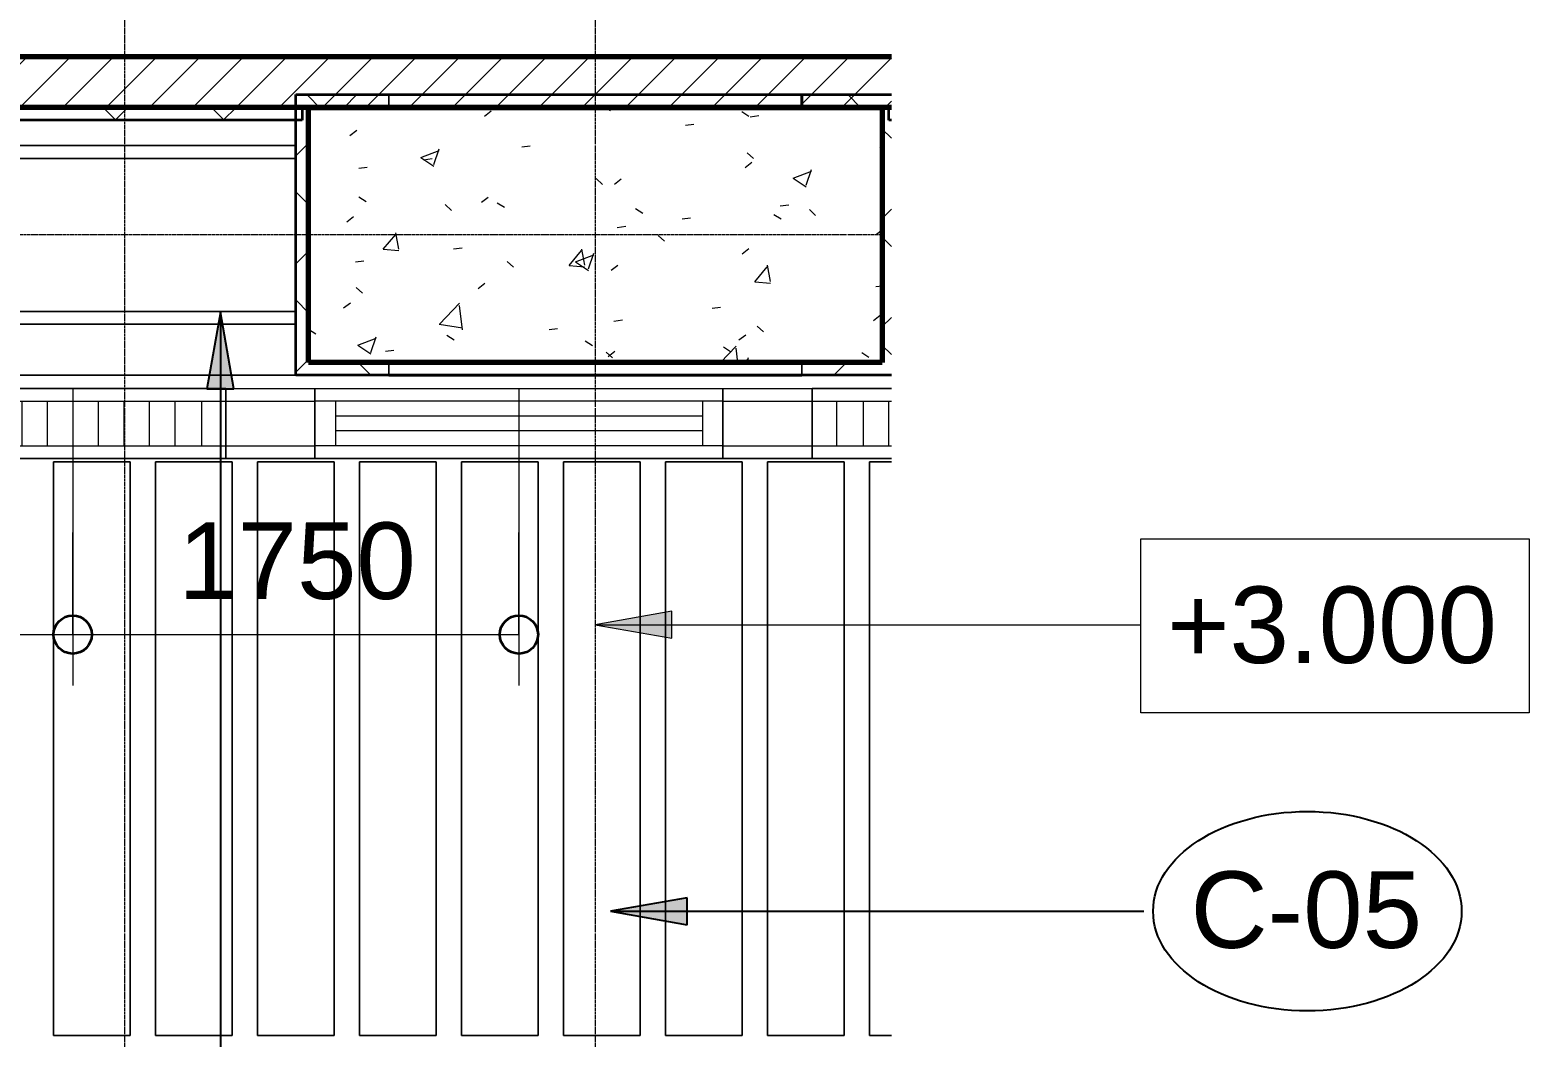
# Model space of a CAD drawing. Header units: millimetres. Extents: x -920221 to -841619, y -18676 to 22445.
# Drawn here: x -849500 to -843621, y 434 to 4382 of the extents above; entities that cross this region are included whole.
import ezdxf

# ---------------------------------------------------------------- set-up
doc = ezdxf.new("R2010")
doc.units = ezdxf.units.MM
for name, pattern in [('DASH', [6.35, 3.175, -3.175]), ('DPA_Grid _ Level 100', [10, 5.5, -1.6, 1.3, -1.6]), ('DPA_Hidden 50', [3, 2, -1]), ('DPA_Hidden 500', [1.4, 0.8, -0.6])]:
    doc.linetypes.add(name, pattern=pattern)
for name, color, linetype, lineweight in [('A-ANNO-DIMS', 1, 'Continuous', 9), ('A-ANNO-DIMS-100', 1, 'Continuous', 9), ('A-ANNO-NOTE', 3, 'Continuous', 25), ('A-COLS', 5, 'Continuous', 70), ('A-COLS-E', 1, 'Continuous', 35), ('A-DETL', 1, 'Continuous', 70), ('A-GENM', 1, 'Continuous', 9), ('A-GENM-HDLN', 2, 'DPA_Hidden 500', 9), ('A-GLAZ-CURT', 2, 'Continuous', 9), ('A-WALL', 5, 'Continuous', 35), ('A-WALL-FNSH', 2, 'Continuous', 35), ('A-WALL-PATT', 1, 'Continuous', 35), ('G-ANNO-TEXT', 3, 'Continuous', 9), ('Q-SPCQ', 2, 'Continuous', 35), ('Q-SPCQ-HDLN', 2, 'DASH', 9), ('S-GRID', 251, 'Continuous', 9), ('WALL-E', 2, 'Continuous', 35)]:
    doc.layers.add(name, color=color, linetype=linetype, lineweight=lineweight)
doc.styles.add('Arial_2', font='arial.ttf', dxfattribs={"height": 300})
doc.dimstyles.new('DPA-DIM-3_0_C-C', dxfattribs={"dimscale": 304.8, "dimtxt": 306.07782, "dimasz": 0.492126, "dimexe": 0.656168, "dimexo": 0.0625, "dimgap": 0.164042, "dimtad": 1, "dimdec": 0, "dimzin": 0, "dimdsep": 46, "dimtxsty": 'Arial_2', "dimblk1": 'DOTBLANK', "dimblk2": 'DOTBLANK', "dimsah": 1, "dimcen": 0.09, "dimdle": 0.656168, "dimadec": 8, "dimazin": 0, "dimtfac": 1, "dimtdec": 4, "dimtix": 1, "dimtmove": 0, "dimatfit": 3, "dimfxl": 1.312336, "dimfxlon": 1, "dimtvp": 1, "dimtolj": 1, "dimtzin": 0, "dimarcsym": 2})
pattern_1 = [(45, (0, 0), (-212.13203, 212.13203), []), (135, (0, 0), (-212.13203, -212.13203), [])]

# ---------------------------------------------------------------- blocks, each defined once
blk = doc.blocks.new('System Panel - DPA-AR_Metal Ceiling Rectangular Panel-13144395-4280-01 ENLARGED LOWER PLATFORM LEVEL - REFLECTED CEILING PLAN - SHEET 1')
at = {"layer": 'A-GLAZ-CURT'}
for p, q in [((-848457.4, 4029), (-850857.3, 4029)), ((-850857.3, 4029), (-850857.3, 3929)), ((-850857.3, 3929), (-850857.3, 4029)), ((-850857.3, 4029), (-848457.4, 4029)), ((-850857.3, 3929), (-848457.4, 3929)), ((-848457.4, 3929), (-850857.3, 3929))]:
    blk.add_line(p, q, dxfattribs=at)
blk = doc.blocks.new('DPA_CP_Metal Ceiling Panel - Vertical Panel with Gap-11114031-4280-01 ENLARGED LOWER PLATFORM LEVEL - REFLECTED CEILING PLAN - SHEET 1')
at = {"layer": 'A-GLAZ-CURT'}
for p, q in [((-849807.4, 2689), (-849807.4, 439)), ((-849507.4, 2689), (-849807.4, 2689)), ((-849507.4, 2689), (-849807.4, 2689)), ((-849807.4, 2689), (-849807.4, 439)), ((-849807.4, 439), (-849807.4, 2689)), ((-849807.4, 2689), (-849507.4, 2689)), ((-849507.4, 2689), (-849507.4, 439)), ((-849507.4, 439), (-849507.4, 2689)), ((-849507.4, 2689), (-849507.4, 439)), ((-849507.4, 439), (-849807.4, 439)), ((-849807.4, 439), (-849507.4, 439)), ((-849507.4, 439), (-849807.4, 439))]:
    blk.add_line(p, q, dxfattribs=at)
blk = doc.blocks.new('DPA_CP_Metal Ceiling Panel - Vertical Panel with Gap-V1-4280-01 ENLARGED LOWER PLATFORM LEVEL - REFLECTED CEILING PLAN - SHEET 1')
at = {"layer": 'A-GLAZ-CURT'}
for p, q in [((-846207.4, 2689), (-846207.4, 439)), ((-846121.6, 2689), (-846207.4, 2689)), ((-846121.6, 2689), (-846207.4, 2689)), ((-846207.4, 2689), (-846207.4, 439)), ((-846207.4, 439), (-846207.4, 2689)), ((-846207.4, 2689), (-846121.6, 2689)), ((-846121.6, 439), (-846207.4, 439)), ((-846207.4, 439), (-846121.6, 439)), ((-846121.6, 439), (-846207.4, 439))]:
    blk.add_line(p, q, dxfattribs=at)
blk = doc.blocks.new('DPA_Speciality_PlatformScreenDoor - Length_135300-12767973-4280-01 ENLARGED LOWER PLATFORM LEVEL - REFLECTED CEILING PLAN - SHEET 1')
at = {"layer": 'A-GENM'}
for p, q in [((129089.3, -250), (129157.5, -250)), ((129157.5, -250), (129089.3, -250)), ((129089.9, -250), (129160.3, -250)), ((129160.3, -250), (129089.9, -250)), ((129962.5, -250), (129764.7, -250)), ((129764.7, -250), (129962.5, -250)), ((129857.5, -250), (129767.5, -250)), ((129767.5, -250), (129857.5, -250)), ((129867.5, -250), (129957.5, -250)), ((129957.5, -250), (129867.5, -250)), ((130532.8, -330), (130656.6, -330)), ((130543.4, -330), (130596.5, -330)), ((130592.9, -330), (130646, -330)), ((132032.8, -330), (132156.6, -330)), ((132043.4, -330), (132096.5, -330)), ((132092.9, -330), (132146, -330)), ((134190.3, -330), (134314.1, -330)), ((134200.9, -330), (134254, -330)), ((134250.4, -330), (134303.5, -330)), ((134025, -430), (134025, -380)), ((134025, -380), (135105, -380)), ((135105, -430), (135105, -380)), ((135125, -380), (135125, -1460)), ((135125, -1441.6), (135125, -380)), ((135175, -380), (135175, -1460)), ((135175, -1441.6), (135175, -380)), ((134025, -430), (135105, -430))]:
    blk.add_line(p, q, dxfattribs=at)
blk.add_arc((135105, -380), 1080, 180, 271.06109, dxfattribs=at)
at = {"layer": 'A-GENM-HDLN'}
for p, q in [((130262.5, -175), (130262.5, -250)), ((130262.5, -175), (131112.5, -175)), ((131112.5, -250), (131112.5, -175)), ((130262.5, -250), (131112.5, -250))]:
    blk.add_line(p, q, dxfattribs=at)
at = {"layer": 'Q-SPCQ', "linetype": 'DASH', "lineweight": 9}
blk.add_line((129089.3, 1650), (134300, 1650), dxfattribs=at)
at = {"layer": 'Q-SPCQ'}
for p, q in [((129089.3, -175), (129452.5, -175)), ((129452.5, -175), (129089.3, -175)), ((129422.5, -175), (129089.3, -175)), ((129089.3, -175), (129422.5, -175)), ((129089.3, -175), (129422.5, -175)), ((129422.5, -175), (129089.3, -175)), ((129452.5, -225), (129452.5, -175)), ((129452.5, -225), (129452.5, -175)), ((130312.5, -175), (129472.5, -175)), ((129472.5, -175), (130312.5, -175)), ((129472.5, -175), (129472.5, -225)), ((129472.5, -175), (129472.5, -225)), ((129502.5, -175), (130282.5, -175)), ((130282.5, -175), (129502.5, -175)), ((130282.5, -175), (129502.5, -175)), ((129502.5, -175), (130282.5, -175)), ((130262.5, -175), (130962.5, -175)), ((130312.5, -225), (130312.5, -175)), ((130312.5, -175), (130312.5, -225)), ((130962.5, -175), (130962.5, -330)), ((130962.5, -175), (133337.5, -175)), ((130962.5, -330), (130962.5, -175)), ((130962.5, -200), (130962.5, -175.9)), ((130962.5, -175.9), (130962.5, -200)), ((133337.5, -330), (133337.5, -175)), ((133337.5, -175), (133337.5, -330)), ((133337.5, -175), (135200, -175)), ((133337.5, -175.9), (133337.5, -200)), ((133337.5, -200), (133337.5, -175.9)), ((135200, -330), (135200, -175)), ((135200, -175.9), (135200, -200)), ((129089.3, -225), (129402.5, -225)), ((129402.5, -225), (129089.3, -225)), ((129452.5, -225), (129089.3, -225)), ((129089.3, -225), (129452.5, -225)), ((129089.3, -225), (129402.5, -225)), ((129402.5, -225), (129089.3, -225)), ((129452.5, -225), (129089.3, -225)), ((129089.3, -225), (129452.5, -225)), ((129089.3, -225), (129452.5, -225)), ((129452.5, -225), (129089.3, -225)), ((129089.3, -225), (129422.5, -225)), ((129422.5, -225), (129089.3, -225)), ((129422.5, -225), (129089.3, -225)), ((129089.3, -225), (129422.5, -225)), ((129452.5, -180), (129452.5, -245)), ((129452.5, -245), (129452.5, -180)), ((129452.5, -225), (129452.5, -250)), ((129452.5, -250), (129452.5, -225)), ((129452.5, -250), (129452.5, -225)), ((129452.5, -225), (129452.5, -250)), ((129462.5, -245), (129462.5, -180)), ((129462.5, -180), (129462.5, -245)), ((129462.5, -180), (129462.5, -245)), ((129462.5, -245), (129462.5, -180)), ((129472.5, -245), (129472.5, -180)), ((129472.5, -180), (129472.5, -245)), ((129472.5, -225), (130312.5, -225)), ((130312.5, -225), (129472.5, -225)), ((129472.5, -250), (129472.5, -225)), ((129472.5, -225), (129472.5, -250)), ((130312.5, -225), (129472.5, -225)), ((129472.5, -225), (129472.5, -250)), ((129472.5, -250), (129472.5, -225)), ((129472.5, -225), (130312.5, -225)), ((130312.5, -225), (129472.5, -225)), ((129472.5, -225), (130312.5, -225)), ((130282.5, -225), (129502.5, -225)), ((129502.5, -225), (130282.5, -225)), ((129502.5, -225), (130282.5, -225)), ((130282.5, -225), (129502.5, -225)), ((130262.5, -225), (129522.5, -225)), ((129522.5, -225), (130262.5, -225)), ((130262.5, -225), (129522.5, -225)), ((129522.5, -225), (130262.5, -225)), ((130312.5, -225), (130312.5, -250)), ((130312.5, -225), (130312.5, -250)), ((130312.5, -250), (130312.5, -225)), ((130312.5, -225), (130312.5, -250)), ((130962.5, -305), (130962.5, -200)), ((130962.5, -200), (130962.5, -305)), ((133337.5, -200), (133337.5, -305)), ((133337.5, -305), (133337.5, -200)), ((135200, -200), (135200, -305)), ((129089.3, -250), (129402.5, -250)), ((129402.5, -250), (129089.3, -250)), ((129452.5, -250), (129089.3, -250)), ((129089.3, -250), (129452.5, -250)), ((129089.3, -250), (129402.5, -250)), ((129402.5, -250), (129089.3, -250)), ((129089.3, -250), (129452.5, -250)), ((129452.5, -250), (129089.3, -250)), ((129472.5, -250), (130312.5, -250)), ((130312.5, -250), (129472.5, -250)), ((129472.5, -250), (130312.5, -250)), ((130312.5, -250), (129472.5, -250)), ((130262.5, -250), (129522.5, -250)), ((129522.5, -250), (130262.5, -250)), ((130262.5, -250), (129522.5, -250)), ((129522.5, -250), (130262.5, -250)), ((130262.5, -305), (130262.5, -250)), ((130262.5, -250), (130262.5, -330)), ((130272.5, -255), (130262.5, -255)), ((130262.5, -255), (130262.5, -330)), ((130262.5, -330), (130262.5, -255)), ((130262.5, -255), (130272.5, -255)), ((130272.5, -330), (130272.5, -255)), ((130272.5, -255), (130272.5, -330)), ((130962.5, -255), (130272.5, -255)), ((130272.5, -255), (130962.5, -255)), ((130272.5, -255), (130272.5, -305)), ((130272.5, -255), (130272.5, -305)), ((130322.5, -255), (130902.5, -255)), ((130902.5, -255), (130322.5, -255)), ((130912.5, -255), (130322.5, -255)), ((130322.5, -255), (130912.5, -255)), ((133337.5, -255), (130962.5, -255)), ((130962.5, -255), (133337.5, -255)), ((130962.5, -255), (130962.5, -305)), ((130962.5, -255), (130962.5, -305)), ((130962.5, -305), (130962.5, -255)), ((130962.5, -255), (130962.5, -305)), ((133287.5, -255), (131012.5, -255)), ((131012.5, -255), (133287.5, -255)), ((131022.5, -255), (133277.5, -255)), ((133277.5, -255), (131022.5, -255)), ((133337.5, -305), (133337.5, -255)), ((133337.5, -255), (133337.5, -305)), ((135200, -255), (133337.5, -255)), ((133337.5, -255), (135200, -255)), ((133337.5, -255), (133337.5, -305)), ((133337.5, -255), (133337.5, -305)), ((135150, -255), (133387.5, -255)), ((133387.5, -255), (135150, -255)), ((133397.5, -255), (135140, -255)), ((135140, -255), (133397.5, -255)), ((135200, -305), (135200, -255)), ((135200, -255), (135200, -305)), ((130262.5, -329.1), (130262.5, -305)), ((130262.5, -330), (130962.5, -330)), ((130262.5, -330), (130272.5, -330)), ((130272.5, -330), (130262.5, -330)), ((130962.5, -305), (130272.5, -305)), ((130272.5, -305), (130952.5, -305)), ((130272.5, -305), (130272.5, -330)), ((130272.5, -305), (130272.5, -330)), ((130272.5, -305), (130952.5, -305)), ((130952.5, -305), (130272.5, -305)), ((130272.5, -330), (130272.5, -305)), ((130272.5, -305), (130272.5, -330)), ((130962.5, -305), (130272.5, -305)), ((130272.5, -305), (130962.5, -305)), ((130952.5, -330), (130272.5, -330)), ((130272.5, -330), (130962.5, -330)), ((130272.5, -330), (130952.5, -330)), ((130952.5, -330), (130272.5, -330)), ((130902.5, -305), (130322.5, -305)), ((130322.5, -305), (130902.5, -305)), ((130902.5, -305), (130322.5, -305)), ((130322.5, -305), (130902.5, -305)), ((130912.5, -305), (130322.5, -305)), ((130322.5, -305), (130912.5, -305)), ((130322.5, -305), (130902.5, -305)), ((130902.5, -305), (130322.5, -305)), ((130902.5, -330), (130322.5, -330)), ((130322.5, -330), (130902.5, -330)), ((130902.5, -330), (130322.5, -330)), ((130322.5, -330), (130902.5, -330)), ((130952.5, -305), (130962.5, -305)), ((130962.5, -330), (130952.5, -330)), ((130962.5, -329.1), (130962.5, -305)), ((133337.5, -305), (130962.5, -305)), ((130962.5, -305), (130972.5, -305)), ((130962.5, -330), (130962.5, -305)), ((130962.5, -305), (130962.5, -330)), ((133337.5, -305), (130962.5, -305)), ((130962.5, -305), (133337.5, -305)), ((130962.5, -305), (130962.5, -329.1)), ((130962.5, -330), (130962.5, -305)), ((130962.5, -305), (130962.5, -330)), ((130962.5, -330), (133337.5, -330)), ((130972.5, -330), (130962.5, -330)), ((130962.5, -330), (133337.5, -330)), ((130972.5, -305), (133327.5, -305)), ((130972.5, -305), (133327.5, -305)), ((133327.5, -305), (130972.5, -305)), ((133327.5, -330), (130972.5, -330)), ((130972.5, -330), (133327.5, -330)), ((133327.5, -330), (130972.5, -330)), ((133287.5, -305), (131012.5, -305)), ((131012.5, -305), (133287.5, -305)), ((133277.5, -305), (131022.5, -305)), ((131022.5, -305), (133277.5, -305)), ((133277.5, -305), (131022.5, -305)), ((131022.5, -305), (133277.5, -305)), ((131022.5, -305), (133277.5, -305)), ((133277.5, -305), (131022.5, -305)), ((133277.5, -330), (131022.5, -330)), ((131022.5, -330), (133277.5, -330)), ((133277.5, -330), (131022.5, -330)), ((131022.5, -330), (133277.5, -330)), ((133327.5, -305), (133337.5, -305)), ((133337.5, -330), (133327.5, -330)), ((133337.5, -305), (133337.5, -329.1)), ((133337.5, -330), (133337.5, -305)), ((133337.5, -305), (133337.5, -330)), ((133337.5, -329.1), (133337.5, -305)), ((135200, -305), (133337.5, -305)), ((133337.5, -305), (133347.5, -305)), ((133337.5, -330), (133337.5, -305)), ((133337.5, -305), (133337.5, -330)), ((135200, -305), (133337.5, -305)), ((133337.5, -305), (135200, -305)), ((133337.5, -330), (135200, -330)), ((133347.5, -330), (133337.5, -330)), ((133337.5, -330), (135200, -330)), ((133347.5, -305), (135190, -305)), ((133347.5, -305), (135190, -305)), ((135190, -305), (133347.5, -305)), ((135190, -330), (133347.5, -330)), ((133347.5, -330), (135190, -330)), ((135190, -330), (133347.5, -330)), ((135150, -305), (133387.5, -305)), ((133387.5, -305), (135150, -305)), ((135140, -305), (133397.5, -305)), ((133397.5, -305), (135140, -305)), ((135140, -305), (133397.5, -305)), ((133397.5, -305), (135140, -305)), ((133397.5, -305), (135140, -305)), ((135140, -305), (133397.5, -305)), ((135140, -330), (133397.5, -330)), ((133397.5, -330), (135140, -330)), ((135140, -330), (133397.5, -330)), ((133397.5, -330), (135140, -330)), ((135125, -330), (135125, -380)), ((135125, -330), (135150, -330)), ((135150, -330), (135125, -330)), ((135150, -380), (135150, -330)), ((135150, -330), (135150, -380)), ((135200, -330), (135150, -330)), ((135150, -380), (135150, -330)), ((135150, -330), (135150, -380)), ((135190, -305), (135200, -305)), ((135200, -330), (135190, -330)), ((135200, -305), (135200, -329.1)), ((135200, -330), (135200, -305)), ((135200, -305), (135200, -330)), ((135200, -380), (135200, -330)), ((135125, -380), (135125, -1450)), ((135125, -380), (135150, -380)), ((135125, -380), (135150, -380)), ((135150, -380), (135125, -380)), ((135150, -380), (135125, -380)), ((135125, -400), (135125, -1430)), ((135125, -1430), (135125, -400)), ((135125, -400), (135125, -1430)), ((135125, -1430), (135125, -400)), ((135150, -1450), (135150, -380)), ((135150, -380), (135150, -1450)), ((135150, -1450), (135150, -380)), ((135150, -380), (135150, -1450)), ((135150, -380), (135175, -380)), ((135150, -380), (135175, -380)), ((135200, -380), (135150, -380)), ((135200, -380), (135150, -380)), ((135150, -400), (135150, -1430)), ((135150, -1430), (135150, -400)), ((135150, -400), (135150, -1430)), ((135150, -1430), (135150, -400)), ((135150, -410), (135150, -1420)), ((135150, -1420), (135150, -410)), ((135150, -410), (135150, -1420)), ((135150, -1420), (135150, -410)), ((135150, -1420), (135150, -410)), ((135150, -410), (135150, -1420)), ((135175, -1450), (135175, -380)), ((135175, -1420), (135175, -410)), ((135175, -410), (135175, -1420)), ((135175, -410), (135175, -1420)), ((135175, -1420), (135175, -410)), ((135125, -1450), (135150, -1450)), ((135125, -1460), (135125, -1510)), ((135150, -1460), (135125, -1460)), ((135130, -1450), (135170, -1450)), ((135170, -1460), (135130, -1460)), ((135150, -1450), (135175, -1450)), ((135150, -1460), (135150, -1510)), ((135150, -1510), (135150, -1460)), ((135200, -1460), (135150, -1460)), ((135150, -1460), (135150, -1510)), ((135150, -1510), (135150, -1460)), ((135200, -1510), (135200, -1460)), ((135150, -1510), (135125, -1510)), ((135150, -1510), (135125, -1510)), ((135200, -1510), (135150, -1510)), ((135200, -1510), (135150, -1510))]:
    blk.add_line(p, q, dxfattribs=at)
for centre, radius, start, end in [((129457.5, -180), 5, 0, 180), ((129457.5, -180), 5, 60, 120), ((129467.5, -180), 5, 0, 180), ((129467.5, -180), 5, 60, 120), ((129457.5, -180), 5, 135, 180), ((129457.5, -180), 5, 360, 30), ((129467.5, -180), 5, 150, 180), ((129467.5, -180), 5, 0, 45), ((129457.5, -245), 5, 180, 210), ((129457.5, -245), 5, 180, 0), ((129457.5, -245), 5, 240, 300), ((129457.5, -245), 5, 330, 0), ((129467.5, -245), 5, 180, 210), ((129467.5, -245), 5, 180, 360), ((129467.5, -245), 5, 240, 300), ((129467.5, -245), 5, 330, 360), ((135115, -370), 10, 90, 270), ((135115, -370), 10, 90, 270), ((135115, -370), 10, 90, 270), ((135115, -370), 10, 90, 270), ((135115, -370), 10, 270, 90), ((135115, -370), 10, 270, 90), ((135115, -370), 10, 270, 90), ((135115, -370), 10, 270, 90), ((135130, -1455), 5, 90, 270), ((135170, -1455), 5, 270, 90)]:
    blk.add_arc(centre, radius, start, end, dxfattribs=at)
at = {"layer": 'Q-SPCQ-HDLN'}
for p, q in [((135200, 0), (129089.3, 0)), ((135200, -1510), (135200, 0)), ((135200, -330), (129089.3, -330)), ((135200, -400), (129089.3, -400))]:
    blk.add_line(p, q, dxfattribs=at)
blk = doc.blocks.new('System Panel - DPA-AR_Metal Ceiling Rectangular Panel-13139259-4280-01 ENLARGED LOWER PLATFORM LEVEL - REFLECTED CEILING PLAN - SHEET 1')
at = {"layer": 'A-GLAZ-CURT'}
for p, q in [((-848457.4, 3229), (-850857.3, 3229)), ((-850857.3, 3229), (-850857.3, 3029)), ((-850857.3, 3029), (-850857.3, 3229)), ((-850857.3, 3229), (-848457.4, 3229)), ((-850857.3, 3029), (-848457.3, 3029)), ((-848457.3, 3029), (-850857.3, 3029))]:
    blk.add_line(p, q, dxfattribs=at)
blk = doc.blocks.new('System Panel - DPA-AR_Metal Ceiling Rectangular Panel-13139299-4280-01 ENLARGED LOWER PLATFORM LEVEL - REFLECTED CEILING PLAN - SHEET 1')
at = {"layer": 'A-GLAZ-CURT'}
for p, q in [((-848457.4, 3879), (-850857.3, 3879)), ((-850857.3, 3879), (-850857.3, 3279)), ((-850857.3, 3279), (-850857.3, 3879)), ((-850857.3, 3879), (-848457.4, 3879)), ((-850857.3, 3279), (-848457.4, 3279)), ((-848457.4, 3279), (-850857.3, 3279))]:
    blk.add_line(p, q, dxfattribs=at)
blk = doc.blocks.new('DPA_CP_Metal Ceiling Luminaire2 - Linear Luminaire-V4-4280-01 ENLARGED LOWER PLATFORM LEVEL - REFLECTED CEILING PLAN - SHEET 1')
at = {"layer": 'A-GLAZ-CURT'}
for p, q in [((-846432.4, 2701.5), (-846432.4, 2976.5)), ((-846432.4, 2976.5), (-846121.6, 2976.5)), ((-846432.4, 2976.5), (-846432.4, 2701.5)), ((-846121.6, 2976.5), (-846432.4, 2976.5)), ((-846432.4, 2976.5), (-846121.6, 2976.5)), ((-846432.4, 2939), (-846432.4, 2701.5)), ((-846432.4, 2926.5), (-846121.6, 2926.5)), ((-846432.4, 2751.5), (-846121.6, 2751.5)), ((-846121.6, 2701.5), (-846432.4, 2701.5)), ((-846121.6, 2701.5), (-846432.4, 2701.5)), ((-846432.4, 2701.5), (-846121.6, 2701.5))]:
    blk.add_line(p, q, dxfattribs=at)
at = {"layer": 'A-GLAZ-CURT', "linetype": 'DPA_Hidden 50'}
for p, q in [((-846337.4, 2926.5), (-846337.4, 2751.5)), ((-846232.4, 2926.5), (-846232.4, 2751.5)), ((-846132.4, 2926.5), (-846132.4, 2751.5))]:
    blk.add_line(p, q, dxfattribs=at)
blk = doc.blocks.new('DPA_CP_Metal Ceiling Air Supply1 - Linear Diffuser Air Supply-12404980-4280-01 ENLARGED LOWER PLATFORM LEVEL - REFLECTED CEILING PLAN - SHEET 1')
at = {"layer": 'A-GLAZ-CURT'}
for p, q in [((-848382.4, 2701.5), (-848382.4, 2976.5)), ((-848382.4, 2976.5), (-846782.4, 2976.5)), ((-848382.4, 2701.5), (-848382.4, 2976.5)), ((-848382.4, 2976.5), (-846782.4, 2976.5)), ((-848382.4, 2976.5), (-846782.4, 2976.5)), ((-848382.4, 2701.5), (-848382.4, 2976.5)), ((-846782.4, 2701.5), (-846782.4, 2976.5)), ((-846782.4, 2976.5), (-846782.4, 2701.5)), ((-846782.4, 2976.5), (-846782.4, 2701.5)), ((-846782.4, 2926.5), (-848382.4, 2926.5)), ((-848302.4, 2926.5), (-848302.4, 2751.5)), ((-846862.4, 2926.5), (-846862.4, 2751.5)), ((-846782.4, 2751.5), (-848382.4, 2751.5)), ((-848382.4, 2701.5), (-846782.4, 2701.5)), ((-846782.4, 2701.5), (-848382.4, 2701.5)), ((-846782.4, 2701.5), (-848382.4, 2701.5))]:
    blk.add_line(p, q, dxfattribs=at)
at = {"layer": 'A-GLAZ-CURT', "linetype": 'DPA_Hidden 50'}
for p, q in [((-846862.4, 2868.2), (-848302.4, 2868.2)), ((-846862.4, 2809.9), (-848302.4, 2809.9))]:
    blk.add_line(p, q, dxfattribs=at)
blk = doc.blocks.new('DPA_CP_Metal Ceiling Panel1 - Horizontal with Gap-16028279-4280-01 ENLARGED LOWER PLATFORM LEVEL - REFLECTED CEILING PLAN - SHEET 1')
at = {"layer": 'A-GLAZ-CURT'}
for p, q in [((-846782.4, 2701.5), (-846782.4, 2976.5)), ((-846782.4, 2701.5), (-846782.4, 2976.5)), ((-846782.4, 2976.5), (-846432.4, 2976.5)), ((-846782.4, 2976.5), (-846432.4, 2976.5)), ((-846782.4, 2701.5), (-846782.4, 2976.5)), ((-846432.4, 2701.5), (-846432.4, 2976.5)), ((-846432.4, 2976.5), (-846432.4, 2701.5)), ((-846432.4, 2976.5), (-846432.4, 2701.5)), ((-846782.4, 2926.5), (-846432.4, 2926.5)), ((-846782.4, 2751.5), (-846432.4, 2751.5)), ((-846782.4, 2701.5), (-846432.4, 2701.5)), ((-846432.4, 2701.5), (-846782.4, 2701.5)), ((-846432.4, 2701.5), (-846782.4, 2701.5))]:
    blk.add_line(p, q, dxfattribs=at)
blk = doc.blocks.new('DPA_CP_Metal Ceiling Luminaire2 - Linear Luminaire-12404975-4280-01 ENLARGED LOWER PLATFORM LEVEL - REFLECTED CEILING PLAN - SHEET 1')
at = {"layer": 'A-GLAZ-CURT'}
for p, q in [((-847432.4, 151.5), (-847432.4, 426.5)), ((-847432.4, 426.5), (-846232.4, 426.5)), ((-847432.4, 426.5), (-847432.4, 151.5)), ((-846232.4, 426.5), (-847432.4, 426.5)), ((-847432.4, 426.5), (-846232.4, 426.5)), ((-846232.4, 426.5), (-846232.4, 151.5)), ((-846232.4, 151.5), (-846232.4, 426.5)), ((-847432.4, 389), (-847432.4, 151.5)), ((-847432.4, 376.5), (-846232.4, 376.5)), ((-846232.4, 389), (-846232.4, 151.5)), ((-847432.4, 201.5), (-846232.4, 201.5)), ((-846232.4, 151.5), (-847432.4, 151.5)), ((-846232.4, 151.5), (-847432.4, 151.5)), ((-847432.4, 151.5), (-846232.4, 151.5))]:
    blk.add_line(p, q, dxfattribs=at)
at = {"layer": 'A-GLAZ-CURT', "linetype": 'DPA_Hidden 50'}
for p, q in [((-847337.4, 376.5), (-847337.4, 201.5)), ((-847232.4, 376.5), (-847232.4, 201.5)), ((-847132.4, 376.5), (-847132.4, 201.5)), ((-847032.4, 376.5), (-847032.4, 201.5)), ((-846932.4, 376.5), (-846932.4, 201.5)), ((-846832.4, 376.5), (-846832.4, 201.5)), ((-846732.4, 376.5), (-846732.4, 201.5)), ((-846632.4, 376.5), (-846632.4, 201.5)), ((-846532.4, 376.5), (-846532.4, 201.5)), ((-846432.4, 376.5), (-846432.4, 201.5)), ((-846327.4, 376.5), (-846327.4, 201.5))]:
    blk.add_line(p, q, dxfattribs=at)
blk = doc.blocks.new('Ceiling Tags - Ceiling Tags-9510765-4280-01 ENLARGED LOWER PLATFORM LEVEL - REFLECTED CEILING PLAN - SHEET 1')
at = {"layer": 'A-ANNO-NOTE'}
blk.add_ellipse((0, 0), major_axis=(6.049, 0), ratio=0.646436, dxfattribs=at)
blk = doc.blocks.new('DIMBLOCK60-4280-01 ENLARGED LOWER PLATFORM LEVEL - REFLECTED CEILING PLAN - SHEET 1')
at = {"layer": 'A-ANNO-DIMS-100'}
for p, q in [((-851082.4, 2411.7), (-851082.4, 1811.7)), ((-851082.4, 2011.7), (-851082.4, 2411.7)), ((-849332.4, 2411.7), (-849332.4, 1811.7)), ((-849332.4, 2011.7), (-849332.4, 2411.7)), ((-851282.4, 2011.7), (-849332.4, 2011.7))]:
    blk.add_line(p, q, dxfattribs=at)
at = {"layer": 'A-ANNO-DIMS-100', "lineweight": 35}
for centre in [(-851082.4, 2011.7), (-849332.4, 2011.7)]:
    blk.add_circle(centre, 75, dxfattribs=at)
at = {"layer": 'A-ANNO-DIMS-100', "color": 0, "insert": (-850668.8, 2451.2), "char_height": 300, "width": 1107.531, "attachment_point": 1, "line_spacing_factor": 0.941778, "style": 'Arial_2'}
blk.add_mtext('1750', dxfattribs=at)
blk = doc.blocks.new('_DotBlank')
at = {"color": 0, "linetype": 'ByBlock', "lineweight": -2}
blk.add_line((-0.5, 0), (-1, 0), dxfattribs=at)
blk.add_circle((0, 0), 0.5, dxfattribs=at)
blk = doc.blocks.new('DIMBLOCK61-4280-01 ENLARGED LOWER PLATFORM LEVEL - REFLECTED CEILING PLAN - SHEET 1')
at = {"layer": 'A-ANNO-DIMS-100'}
for p, q in [((-849332.4, 2411.7), (-849332.4, 1811.7)), ((-849332.4, 2011.7), (-849332.4, 2411.7)), ((-847582.4, 2411.7), (-847582.4, 1811.7)), ((-847582.4, 2011.7), (-847582.4, 2411.7)), ((-849332.4, 2011.7), (-847582.4, 2011.7))]:
    blk.add_line(p, q, dxfattribs=at)
at = {"layer": 'A-ANNO-DIMS-100', "lineweight": 35}
for centre in [(-849332.4, 2011.7), (-847582.4, 2011.7)]:
    blk.add_circle(centre, 75, dxfattribs=at)
at = {"layer": 'A-ANNO-DIMS-100', "color": 0, "insert": (-848918.8, 2451.2), "char_height": 300, "width": 1107.531, "attachment_point": 1, "line_spacing_factor": 0.941778, "style": 'Arial_2'}
blk.add_mtext('1750', dxfattribs=at)

msp = doc.modelspace()

# ---------------------------------------------------------------- hatches: boundary and pattern name
at = {"layer": 'A-ANNO-NOTE'}
for points in [[(-848753.2, 3275.7), (-848806.1, 2975.7), (-848700.3, 2975.7)], [(-847223.1, 926.8), (-846923.1, 873.9), (-846923.1, 979.7)]]:
    msp.add_hatch(color=256, dxfattribs=at).paths.add_polyline_path(points)
at = {"layer": 'A-COLS-E', "lineweight": 9}
h = msp.add_hatch(dxfattribs=at)
h.set_pattern_fill('FP_1', color=256, style=0, pattern_type=2)
h.set_pattern_definition([(50, (0, 0), (728.7365, -63.75582), [76.2, -838.2]), (355, (0, 0), (-140.9716, 764.2276), [60.96, -670.56]), (100.451, (60.7, -5.3), (587.77, 700.46675), [64.76, -712.36]), (46.184, (0, 203.2), (1084.3162, -168.171), [114.3, -1257.3]), (96.636, (90.4, 189.2), (949.6099, 989.7098), [97.14, -1068.54]), (351.184, (0, 203.2), (949.6206, 989.7012), [91.44, -1005.84]), (21, (101.6, 152.4), (606.45787, -409.06057), [76.2, -838.2]), (326, (101.6, 152.4), (247.20834, 736.7529), [60.96, -670.56]), (71.451, (152.14, 118.3), (853.66825, 327.6855), [64.76, -712.36]), (37.5, (0, 0), (12.35469, 338.22012), [33.528, -628.904, 33.528, -647.192, -673.1]), (37.5, (0, 0), (12.35469, 338.22012), [-1343.152, 33.528, -639.572]), (7.5, (0, 0), (267.27887, 400.72213), [33.528, -354.584, 33.528, -613.664, -256.54]), (7.5, (0, 0), (267.27887, 400.72213), [-1035.304, 33.528, -223.012]), (327.5, (-226.57, 0), (542.36333, -22.915345), [33.528, -220.472, 33.528, -758.952, -1051.56]), (327.5, (-226.57, 0), (542.36333, -22.915345), [-1046.48, 33.528, -1018.032]), (317.5, (-328.17, 0), (592.51696, 101.7071), [33.528, -296.672, 33.528, -492.76, -746.76]), (317.5, (-328.17, 0), (592.51696, 101.7071), [-856.488, 33.528, -713.232])])
h.paths.add_polyline_path([(-846157.4, 3079), (-846157.4, 4079), (-848407.4, 4079), (-848407.4, 3079), (-848317.1, 3079)])
at = {"layer": 'A-WALL-PATT', "lineweight": 9}
h = msp.add_hatch(dxfattribs=at)
h.set_pattern_fill('FP_2', color=256, style=0, pattern_type=2)
h.set_pattern_definition([(45, (0, 0), (-84.852814, 84.852814), [])])
h.paths.add_polyline_path([(-846121.6, 4079), (-846121.6, 4279), (-852382.4, 4279), (-852382.4, 4079), (-850512.6, 4079)])
h = msp.add_hatch(dxfattribs=at)
h.set_pattern_fill('FP_3', color=256, style=0, pattern_type=2)
h.set_pattern_definition(pattern_1)
h.paths.add_polyline_path([(-848457.4, 3029), (-848407.4, 3029), (-848407.4, 4129), (-848457.4, 4129), (-848457.4, 3752.1)])
h = msp.add_hatch(dxfattribs=at)
h.set_pattern_fill('FP_3', color=256, style=0, pattern_type=2)
h.set_pattern_definition(pattern_1)
h.paths.add_polyline_path([(-848092.4, 4079), (-848092.4, 4129), (-848407.4, 4129), (-848407.4, 4079)])
h.paths.add_polyline_path([(-846472.3, 4079), (-846157.4, 4079), (-846157.4, 4129), (-846472.3, 4129)])
h = msp.add_hatch(dxfattribs=at)
h.set_pattern_fill('FP_3', color=256, style=0, pattern_type=2)
h.set_pattern_definition(pattern_1)
h.paths.add_polyline_path([(-846121.6, 3079), (-846121.6, 4129), (-846157.4, 4129), (-846157.4, 3079)])
h = msp.add_hatch(dxfattribs=at)
h.set_pattern_fill('FP_3', color=256, style=0, pattern_type=2)
h.set_pattern_definition(pattern_1)
h.paths.add_polyline_path([(-848432.3, 4029), (-848432.3, 4079), (-852132.4, 4079), (-852132.4, 4029), (-850512.6, 4029)])
h = msp.add_hatch(dxfattribs=at)
h.set_pattern_fill('FP_3', color=256, style=0, pattern_type=2)
h.set_pattern_definition(pattern_1)
h.paths.add_polyline_path([(-846121.6, 4029), (-846121.6, 4079), (-846132.3, 4079), (-846132.3, 4029)])
h = msp.add_hatch(dxfattribs=at)
h.set_pattern_fill('FP_3', color=256, style=0, pattern_type=2)
h.set_pattern_definition(pattern_1)
h.paths.add_polyline_path([(-848092.4, 3029), (-848092.4, 3079), (-848407.4, 3079), (-848407.4, 3029), (-848317.1, 3029)])
h.paths.add_polyline_path([(-846121.6, 3029), (-846121.6, 3079), (-846472.3, 3079), (-846472.3, 3029)])
at = {"layer": 'G-ANNO-TEXT'}
msp.add_hatch(color=7, dxfattribs=at).paths.add_polyline_path([(-847283, 2050), (-846983, 1997.1), (-846983, 2102.9)])

# ---------------------------------------------------------------- linework, layer by layer
at = {"layer": 'A-ANNO-NOTE'}
for p, q in [((-848753.2, 3275.7), (-848806.1, 2975.7)), ((-848700.3, 2975.7), (-848753.2, 3275.7)), ((-848753.2, 3275.7), (-848753.2, -3037.6)), ((-848806.1, 2975.7), (-848700.3, 2975.7)), ((-846923.1, 979.7), (-847223.1, 926.8)), ((-846923.1, 873.9), (-846923.1, 979.7)), ((-847223.1, 926.8), (-846923.1, 873.9)), ((-847223.1, 926.8), (-845132.1, 926.8))]:
    msp.add_line(p, q, dxfattribs=at)
at = {"layer": 'A-COLS'}
for p, q in [((-848407.4, 3079), (-848407.4, 4079)), ((-848407.4, 4079), (-846157.4, 4079)), ((-846157.4, 4079), (-846157.4, 3079)), ((-846157.4, 3079), (-848407.4, 3079))]:
    msp.add_line(p, q, dxfattribs=at)
at = {"layer": 'A-DETL', "color": 55, "linetype": 'DPA_Hidden 50', "lineweight": 9}
for p, q in [((-849332.4, 2976.5), (-849332.4, 2076.5)), ((-847582.4, 2976.5), (-847582.4, 2076.5))]:
    msp.add_line(p, q, dxfattribs=at)
at = {"layer": 'A-WALL', "color": 7, "lineweight": 70}
for p, q in [((-852382.4, 4279), (-846121.6, 4279)), ((-846121.6, 4079), (-852182.4, 4079))]:
    msp.add_line(p, q, dxfattribs=at)
at = {"layer": 'A-WALL', "lineweight": 9}
for p, q in [((-848092.4, 4129), (-848092.4, 4079)), ((-848092.4, 4079), (-848092.4, 4129)), ((-848092.4, 3079), (-848092.4, 3029)), ((-848092.4, 3029), (-848092.4, 3079)), ((-846472.3, 3029), (-846472.3, 3079)), ((-846472.3, 3079), (-846472.3, 3029))]:
    msp.add_line(p, q, dxfattribs=at)
at = {"layer": 'A-WALL-FNSH', "color": 250}
for p, q in [((-848457.4, 3029), (-848457.4, 4129)), ((-848457.4, 4129), (-848407.4, 4129)), ((-848407.4, 4129), (-848092.4, 4129)), ((-848092.4, 4129), (-846472.3, 4129)), ((-846472.3, 4129), (-846157.4, 4129)), ((-846472.3, 4079), (-846472.3, 4129)), ((-846472.3, 4129), (-846472.3, 4079)), ((-846157.4, 4129), (-846121.6, 4129)), ((-852132.4, 4079), (-848432.3, 4079)), ((-848432.3, 4079), (-848432.3, 4029)), ((-848407.4, 4079), (-848407.4, 3079)), ((-848092.4, 4079), (-848407.4, 4079)), ((-846472.3, 4079), (-848092.4, 4079)), ((-846157.4, 4079), (-846472.3, 4079)), ((-846157.4, 3079), (-846157.4, 4079)), ((-846132.3, 4029), (-846132.3, 4079)), ((-846132.3, 4079), (-846121.6, 4079)), ((-848432.3, 4029), (-852132.4, 4029)), ((-846121.6, 4029), (-846132.3, 4029)), ((-848407.4, 3079), (-848092.4, 3079)), ((-848092.4, 3079), (-846472.3, 3079)), ((-846472.3, 3079), (-846157.4, 3079)), ((-848407.4, 3029), (-848457.4, 3029)), ((-848092.4, 3029), (-848407.4, 3029)), ((-846472.3, 3029), (-848092.4, 3029)), ((-846121.6, 3029), (-846472.3, 3029))]:
    msp.add_line(p, q, dxfattribs=at)
at = {"layer": 'G-ANNO-TEXT', "color": 10}
for p, q in [((-846983, 2102.9), (-847283, 2050)), ((-846983, 1997.1), (-846983, 2102.9)), ((-847283, 2050), (-846983, 1997.1)), ((-847283, 2050), (-845143.5, 2050))]:
    msp.add_line(p, q, dxfattribs=at)
at = {"layer": 'G-ANNO-TEXT', "color": 10, "flags": 128}
msp.add_lwpolyline([(-843621.1, 1704.5), (-845143.5, 1704.5), (-845143.5, 2386.9), (-843621.1, 2386.9)], close=True, dxfattribs=at)
at = {"layer": 'S-GRID', "linetype": 'DPA_Grid _ Level 100'}
for p, q in [((-849127.4, -17805.7), (-849127.4, 20540.3)), ((-847282.4, -17805.7), (-847282.4, 20540.3)), ((-846157.4, 3579), (-918895.3, 3579))]:
    msp.add_line(p, q, dxfattribs=at)
at = {"layer": 'WALL-E'}
for p, q in [((-848092.4, 4079), (-846472.3, 4079)), ((-846472.3, 3079), (-848092.4, 3079)), ((-848092.4, 3029), (-846472.3, 3029))]:
    msp.add_line(p, q, dxfattribs=at)

# ---------------------------------------------------------------- block references
at = {"layer": 'A-ANNO-NOTE', "xscale": 100, "yscale": 100, "zscale": 100}
msp.add_blockref('Ceiling Tags - Ceiling Tags-9510765-4280-01 ENLARGED LOWER PLATFORM LEVEL - REFLECTED CEILING PLAN - SHEET 1', (-844490.3, 926.8), dxfattribs=at)
at = {"layer": 'A-GLAZ-CURT'}
for name, p in [('System Panel - DPA-AR_Metal Ceiling Rectangular Panel-13144395-4280-01 ENLARGED LOWER PLATFORM LEVEL - REFLECTED CEILING PLAN - SHEET 1', (0, 0)), ('System Panel - DPA-AR_Metal Ceiling Rectangular Panel-13139299-4280-01 ENLARGED LOWER PLATFORM LEVEL - REFLECTED CEILING PLAN - SHEET 1', (0, 0)), ('System Panel - DPA-AR_Metal Ceiling Rectangular Panel-13139259-4280-01 ENLARGED LOWER PLATFORM LEVEL - REFLECTED CEILING PLAN - SHEET 1', (0, 0)), ('DPA_CP_Metal Ceiling Luminaire2 - Linear Luminaire-12404975-4280-01 ENLARGED LOWER PLATFORM LEVEL - REFLECTED CEILING PLAN - SHEET 1', (-2500, 2550)), ('DPA_CP_Metal Ceiling Luminaire2 - Linear Luminaire-12404975-4280-01 ENLARGED LOWER PLATFORM LEVEL - REFLECTED CEILING PLAN - SHEET 1', (-2500, 2550)), ('DPA_CP_Metal Ceiling Luminaire2 - Linear Luminaire-12404975-4280-01 ENLARGED LOWER PLATFORM LEVEL - REFLECTED CEILING PLAN - SHEET 1', (-2500, 2550)), ('DPA_CP_Metal Ceiling Panel1 - Horizontal with Gap-16028279-4280-01 ENLARGED LOWER PLATFORM LEVEL - REFLECTED CEILING PLAN - SHEET 1', (-1950, 0)), ('DPA_CP_Metal Ceiling Panel1 - Horizontal with Gap-16028279-4280-01 ENLARGED LOWER PLATFORM LEVEL - REFLECTED CEILING PLAN - SHEET 1', (-1950, 0)), ('DPA_CP_Metal Ceiling Panel1 - Horizontal with Gap-16028279-4280-01 ENLARGED LOWER PLATFORM LEVEL - REFLECTED CEILING PLAN - SHEET 1', (-1950, 0)), ('DPA_CP_Metal Ceiling Air Supply1 - Linear Diffuser Air Supply-12404980-4280-01 ENLARGED LOWER PLATFORM LEVEL - REFLECTED CEILING PLAN - SHEET 1', (0, 0)), ('DPA_CP_Metal Ceiling Air Supply1 - Linear Diffuser Air Supply-12404980-4280-01 ENLARGED LOWER PLATFORM LEVEL - REFLECTED CEILING PLAN - SHEET 1', (0, 0)), ('DPA_CP_Metal Ceiling Air Supply1 - Linear Diffuser Air Supply-12404980-4280-01 ENLARGED LOWER PLATFORM LEVEL - REFLECTED CEILING PLAN - SHEET 1', (0, 0)), ('DPA_CP_Metal Ceiling Panel1 - Horizontal with Gap-16028279-4280-01 ENLARGED LOWER PLATFORM LEVEL - REFLECTED CEILING PLAN - SHEET 1', (0, 0)), ('DPA_CP_Metal Ceiling Panel1 - Horizontal with Gap-16028279-4280-01 ENLARGED LOWER PLATFORM LEVEL - REFLECTED CEILING PLAN - SHEET 1', (0, 0)), ('DPA_CP_Metal Ceiling Panel1 - Horizontal with Gap-16028279-4280-01 ENLARGED LOWER PLATFORM LEVEL - REFLECTED CEILING PLAN - SHEET 1', (0, 0)), ('DPA_CP_Metal Ceiling Luminaire2 - Linear Luminaire-V4-4280-01 ENLARGED LOWER PLATFORM LEVEL - REFLECTED CEILING PLAN - SHEET 1', (0, 0)), ('DPA_CP_Metal Ceiling Luminaire2 - Linear Luminaire-V4-4280-01 ENLARGED LOWER PLATFORM LEVEL - REFLECTED CEILING PLAN - SHEET 1', (0, 0)), ('DPA_CP_Metal Ceiling Luminaire2 - Linear Luminaire-V4-4280-01 ENLARGED LOWER PLATFORM LEVEL - REFLECTED CEILING PLAN - SHEET 1', (0, 0)), ('DPA_CP_Metal Ceiling Panel - Vertical Panel with Gap-11114031-4280-01 ENLARGED LOWER PLATFORM LEVEL - REFLECTED CEILING PLAN - SHEET 1', (400, 0)), ('DPA_CP_Metal Ceiling Panel - Vertical Panel with Gap-11114031-4280-01 ENLARGED LOWER PLATFORM LEVEL - REFLECTED CEILING PLAN - SHEET 1', (800, 0)), ('DPA_CP_Metal Ceiling Panel - Vertical Panel with Gap-11114031-4280-01 ENLARGED LOWER PLATFORM LEVEL - REFLECTED CEILING PLAN - SHEET 1', (1200, 0)), ('DPA_CP_Metal Ceiling Panel - Vertical Panel with Gap-11114031-4280-01 ENLARGED LOWER PLATFORM LEVEL - REFLECTED CEILING PLAN - SHEET 1', (1600, 0)), ('DPA_CP_Metal Ceiling Panel - Vertical Panel with Gap-11114031-4280-01 ENLARGED LOWER PLATFORM LEVEL - REFLECTED CEILING PLAN - SHEET 1', (2000, 0)), ('DPA_CP_Metal Ceiling Panel - Vertical Panel with Gap-11114031-4280-01 ENLARGED LOWER PLATFORM LEVEL - REFLECTED CEILING PLAN - SHEET 1', (2400, 0)), ('DPA_CP_Metal Ceiling Panel - Vertical Panel with Gap-11114031-4280-01 ENLARGED LOWER PLATFORM LEVEL - REFLECTED CEILING PLAN - SHEET 1', (2800, 0)), ('DPA_CP_Metal Ceiling Panel - Vertical Panel with Gap-11114031-4280-01 ENLARGED LOWER PLATFORM LEVEL - REFLECTED CEILING PLAN - SHEET 1', (3200, 0)), ('DPA_CP_Metal Ceiling Panel - Vertical Panel with Gap-V1-4280-01 ENLARGED LOWER PLATFORM LEVEL - REFLECTED CEILING PLAN - SHEET 1', (0, 0))]:
    msp.add_blockref(name, p, dxfattribs=at)
at = {"layer": 'Q-SPCQ', "rotation": 180}
msp.add_blockref('DPA_Speciality_PlatformScreenDoor - Length_135300-12767973-4280-01 ENLARGED LOWER PLATFORM LEVEL - REFLECTED CEILING PLAN - SHEET 1', (-717032.4, -231), dxfattribs=at)

# ---------------------------------------------------------------- texts
at = {"layer": 'A-ANNO-NOTE', "lineweight": 9, "insert": (-844948.7, 1083), "char_height": 300, "width": 1114.346, "attachment_point": 1, "style": 'Arial_2'}
msp.add_mtext('C-05', dxfattribs=at)
at = {"layer": 'G-ANNO-TEXT', "color": 7, "insert": (-845040.3, 2200), "char_height": 300, "width": 1595.358, "attachment_point": 1, "style": 'Arial_2'}
msp.add_mtext('+3.000', dxfattribs=at)

# ---------------------------------------------------------------- dimensions: what is measured, and where the dimension line sits
at = {"layer": 'A-ANNO-DIMS'}
for base, p1, p2, picture, middle in [((-849332.4, 2011.7), (-851082.4, 2411.7), (-849332.4, 2411.7), 'DIMBLOCK60-4280-01 ENLARGED LOWER PLATFORM LEVEL - REFLECTED CEILING PLAN - SHEET 1', (-850207.4, 2214.9)), ((-847582.4, 2011.7), (-849332.4, 2411.7), (-847582.4, 2411.7), 'DIMBLOCK61-4280-01 ENLARGED LOWER PLATFORM LEVEL - REFLECTED CEILING PLAN - SHEET 1', (-848457.4, 2214.9))]:
    dim = msp.add_linear_dim(base=base, p1=p1, p2=p2, dimstyle='DPA-DIM-3_0_C-C', override={"dimpost": '<>', "dimfxl": 1750}, dxfattribs=at)
    dim.commit()
    dim.dimension.update_dxf_attribs({"geometry": picture, "text_midpoint": middle})

doc.saveas('drawing.dxf')
